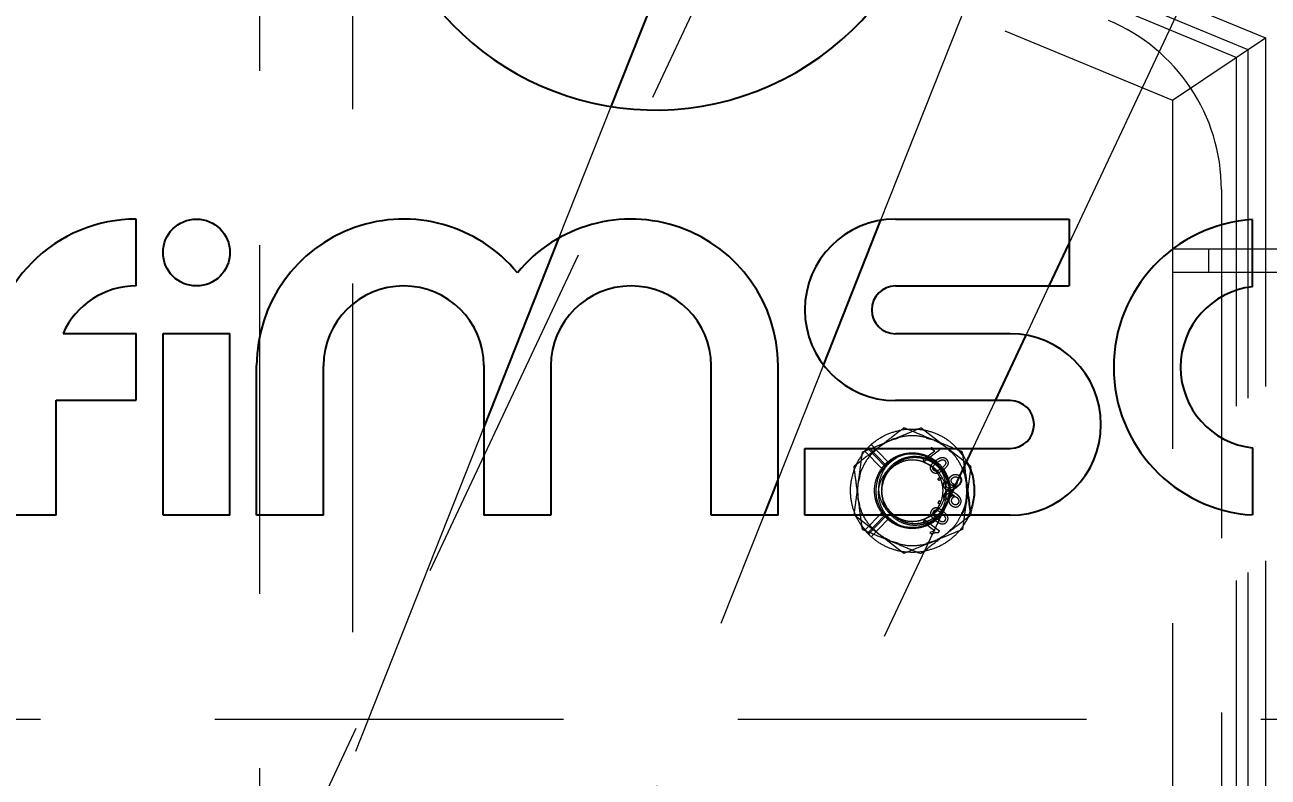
# Model space of a CAD drawing. Header units: millimetres. Extents: x 1293 to 41893, y 1011 to 26911.
# Drawn here: x 11775.5 to 12001.8, y 6754 to 6891 of the extents above; entities that cross this region are included whole.
import ezdxf

# ---------------------------------------------------------------- set-up
doc = ezdxf.new("R2010")
doc.units = ezdxf.units.MM
doc.header["$LTSCALE"] = 50
doc.linetypes.add('HIDDEN', pattern=[1.905, 1.27, -0.635])
doc.layers.add('CAPA_1', color=7, linetype='Continuous')
doc.layers.add('MAQUINAS', color=11, linetype='Continuous')
doc.styles.add('SLDTEXTSTYLE0', font='TXT', dxfattribs={"width": 0.75})
doc.dimstyles.new('SLDDIMSTYLE0', dxfattribs={"dimtxt": 100, "dimasz": 100, "dimexe": 0, "dimexo": 0.0625, "dimgap": 25, "dimtad": 2, "dimdec": 0, "dimlfac": 1.5, "dimrnd": 1e-09, "dimzin": 12, "dimdsep": 46, "dimtxsty": 'SLDTEXTSTYLE0', "dimsah": 1, "dimcen": 0.09, "dimadec": 0, "dimazin": 3, "dimtfac": 1, "dimtdec": 0, "dimtofl": 0, "dimtmove": 0, "dimatfit": 3, "dimfxl": 1, "dimfrac": 2, "dimtolj": 1, "dimtzin": 12, "dimarcsym": 0})

# ---------------------------------------------------------------- blocks, each defined once
blk = doc.blocks.new('_D_5')
at = {"layer": 'CAPA_1', "transparency": 16777216}
for p, q in [((11574.4, 7831.18), (17588.06, 7831.18)), ((17538.06, 7831.18), (17538.06, 4708.49)), ((16485.16, 4708.49), (17588.06, 4708.49))]:
    blk.add_line(p, q, dxfattribs=at)
for points in [[(17538.06, 7831.18), (17522.68, 7731.18), (17553.45, 7731.18)], [(17538.06, 4708.49), (17553.45, 4808.49), (17522.68, 4808.49)]]:
    blk.add_solid(points, dxfattribs=at)
at = {"layer": 'CAPA_1', "transparency": 16777216, "insert": (17409.15, 6122.06), "char_height": 100, "attachment_point": 1, "rotation": 90, "style": 'SLDTEXTSTYLE0'}
blk.add_mtext('4684', dxfattribs=at)
blk = doc.blocks.new('_D_15')
at = {"layer": 'CAPA_1', "transparency": 16777216}
for p, q in [((6530.12, 8742.38), (6530.12, 9415.65)), ((16745.16, 6492), (16745.16, 9415.65)), ((6530.12, 9365.65), (16745.16, 9365.65))]:
    blk.add_line(p, q, dxfattribs=at)
for points in [[(6530.12, 9365.65), (6630.12, 9350.26), (6630.12, 9381.03)], [(16745.16, 9365.65), (16645.16, 9381.03), (16645.16, 9350.26)]]:
    blk.add_solid(points, dxfattribs=at)
at = {"layer": 'CAPA_1', "transparency": 16777216, "insert": (11452.92, 9494.55), "char_height": 100, "attachment_point": 1, "style": 'SLDTEXTSTYLE0'}
blk.add_mtext('15323', dxfattribs=at)

msp = doc.modelspace()

# ---------------------------------------------------------------- linework, layer by layer
at = {"color": 1, "linetype": 'HIDDEN', "lineweight": 18}
for p, q in [((11781.2634527, 6979.7855382), (12001.3388204, 6888.6273361)), ((11780.6319059, 6976.6105382), (11998.1638204, 6886.5058689)), ((11996.0471537, 6885.0915575), (11780.2108747, 6974.4938715)), ((11777.8952033, 6962.8522048), (11984.4054871, 6877.3128445)), ((11818.2054871, 6946.1551386), (11818.2054871, 6733.5188715)), ((11835.1388204, 6939.1411223), (11835.1388204, 6733.5188715)), ((11984.4054871, 6877.3128445), (12001.3388204, 6888.6273361)), ((11998.1638204, 6886.5058689), (11998.1638204, 6481.4522048)), ((12001.3388204, 6888.6273361), (12001.3388204, 6481.4522048)), ((11996.0471537, 6885.0915575), (11996.0471537, 6481.4522048)), ((11984.4054871, 6877.3128445), (11984.4054871, 6481.4522048)), ((11993.3388204, 6861.0092857), (11993.3388204, 6522.7855382)), ((11984.4054871, 6850.2355382), (12028.0054871, 6850.2355382)), ((11991.0721537, 6846.0022048), (11991.0721537, 6850.2355382)), ((11984.4054871, 6846.0022048), (12028.0054871, 6846.0022048))]:
    msp.add_line(p, q, dxfattribs=at)
at = {"color": 7, "linetype": 'Continuous', "lineweight": 25}
for p, q in [((11795.7473997, 6843.4587129), (11795.7473997, 6855.6319725)), ((11934.0038581, 6855.6319725), (11965.6231033, 6855.6319725)), ((11965.6231033, 6855.6319725), (11965.6231033, 6843.4587129)), ((11998.9802403, 6843.320003), (11998.9802403, 6855.5398931)), ((11934.0038581, 6843.4587129), (11965.6231033, 6843.4587129)), ((11782.4128177, 6834.8156986), (11795.7473997, 6834.8156986)), ((11795.7473997, 6822.6424391), (11795.7473997, 6834.8156986)), ((11800.6167036, 6834.8156986), (11812.7899631, 6834.8156986)), ((11800.6167036, 6801.7044326), (11800.6167036, 6834.8156986)), ((11812.7899631, 6801.7044326), (11812.7899631, 6834.8156986)), ((11954.8809983, 6834.7548323), (11934.0038581, 6834.7548323)), ((11817.659267, 6801.7044326), (11817.659267, 6828.972534)), ((11829.8325265, 6801.7044326), (11829.8325265, 6828.9407067)), ((11859.0475656, 6828.972534), (11859.0475656, 6801.7044326)), ((11871.2210558, 6828.972534), (11871.2210558, 6801.7044326)), ((11900.4360948, 6801.7044326), (11900.4360948, 6828.9407067)), ((11912.6093544, 6801.7044326), (11912.6093544, 6828.972534)), ((11781.1394883, 6801.7044326), (11781.1394883, 6822.6424391)), ((11781.1394883, 6822.6424391), (11795.7473997, 6822.6424391)), ((11954.8809983, 6822.5815728), (11934.0038581, 6822.5815728)), ((11998.9802403, 6813.974636), (11998.9802403, 6801.754746)), ((11917.4786582, 6813.8776922), (11954.8809983, 6813.8776922)), ((11917.4786582, 6801.7044326), (11917.4786582, 6813.8776922)), ((11781.1394883, 6801.7044326), (11768.9665054, 6801.7044326)), ((11812.7899631, 6801.7044326), (11800.6167036, 6801.7044326)), ((11829.8325265, 6801.7044326), (11817.659267, 6801.7044326)), ((11871.2210558, 6801.7044326), (11859.0475656, 6801.7044326)), ((11912.6093544, 6801.7044326), (11900.4360948, 6801.7044326)), ((11954.8809983, 6801.7044326), (11917.4786582, 6801.7044326))]:
    msp.add_line(p, q, dxfattribs=at)
msp.add_circle((11806.7033334, 6849.5453427), 6.0866298, dxfattribs=at)
for centre, radius, start, end in [((11890.2228962, 6926.9585372), 51.453475, 204.049580805, 24.049580805), ((11795.7473997, 6828.8508014), 26.7811711, 90, 180.260436258), ((11844.4401614, 6828.8508014), 26.7811711, 39.401889806, 179.739563742), ((11885.82846, 6828.8508014), 26.7811711, 0.260436258, 140.598110194), ((11934.0038581, 6839.1067726), 16.5251999, 90, 270), ((12000.6602403, 6828.6473195), 26.9449979, 93.574666604, 266.425333396), ((11795.7473997, 6828.8508014), 14.6079115, 90, 155.899819674), ((11844.4401614, 6828.8508014), 14.6079115, 0.477470356, 179.647367386), ((11885.82846, 6828.8508014), 14.6079115, 0.352632614, 179.522529644), ((11934.0038581, 6839.1067726), 4.3519403, 90, 270), ((12000.6602403, 6828.6473195), 14.768549, 96.531835031, 263.468164969), ((11954.8809983, 6818.2296325), 16.5251999, 270, 90), ((11954.8809983, 6818.2296325), 4.3519403, 270, 90)]:
    msp.add_arc(centre, radius, start, end, dxfattribs=at)
at = {"color": 1, "linetype": 'HIDDEN', "lineweight": 18}
msp.add_arc((11960.0054871, 6861.0092857), 33.3333333, 0, 67.5, dxfattribs=at)
at = {"layer": 'MAQUINAS', "linetype": 'HIDDEN', "lineweight": 18}
for p, q in [((11997.7257192, 7107.6906939), (11815.0836979, 6718.9262403)), ((11965.6231033, 6851.2177032), (12070.1331548, 7073.6735911)), ((11931.2775433, 6855.3062857), (11951.3828714, 6906.089642)), ((11882.2062171, 6876.2448439), (11872.6447144, 6852.0937734)), ((11957.718003, 6834.3912248), (11961.9779201, 6843.4587129)), ((11912.6093544, 6808.1529498), (11920.9304293, 6829.1708666)), ((11948.0807199, 6813.8776922), (11952.1698138, 6822.5815728)), ((11859.0475656, 6817.7492032), (11809.8408183, 6693.4595736)), ((11927.9100767, 6813.2202773), (11938.5848626, 6817.6228082)), ((11935.2911743, 6817.2850493), (11934.5555258, 6817.0998635)), ((11935.0560018, 6817.2537224), (11936.0948628, 6817.3921073)), ((11936.6355943, 6817.3740415), (11935.5128245, 6817.314575)), ((11938.0254839, 6817.3921073), (11937.8070697, 6817.3869252)), ((11947.7349592, 6810.5794379), (11938.5848626, 6817.6228082)), ((11929.7076677, 6814.6204352), (11929.0576644, 6814.0934968)), ((11929.0576644, 6814.0934968), (11929.5464017, 6814.5587791)), ((11932.1110155, 6810.9656453), (11929.0576644, 6814.0934968)), ((11929.9402317, 6814.8483422), (11929.5464017, 6814.5587791)), ((11929.5464017, 6814.5587791), (11932.6035087, 6811.4270801)), ((11930.9737771, 6814.1088529), (11930.0495913, 6813.187489)), ((11933.2474697, 6815.4215427), (11934.4941222, 6815.7535401)), ((11939.6262244, 6815.7535401), (11940.8862419, 6815.4138537)), ((11940.2462526, 6813.7819405), (11940.5669691, 6814.028815)), ((11943.1599109, 6814.101123), (11944.0707553, 6813.187489)), ((11927.9100767, 6813.2202773), (11926.3853874, 6801.774376)), ((11928.8618327, 6813.8905154), (11928.413261, 6813.3840875)), ((11931.4924009, 6810.229818), (11928.413261, 6813.3840875)), ((11928.8618327, 6813.8905154), (11928.5461975, 6813.4822228)), ((11931.9189397, 6810.7588164), (11928.8618327, 6813.8905154)), ((11939.0138108, 6811.8359953), (11941.1283658, 6813.4636933)), ((11939.2816069, 6811.4880993), (11939.0138108, 6811.8359953)), ((11941.9951952, 6813.5769087), (11939.2816069, 6811.4880993)), ((11941.1283658, 6813.4636933), (11940.2462526, 6813.7819405)), ((11940.7479343, 6811.6960313), (11941.1266651, 6811.4597177)), ((11941.8228015, 6813.8008667), (11941.9951952, 6813.5769087)), ((11946.4075125, 6812.400596), (11945.4736515, 6813.6157442)), ((11945.6508911, 6813.4509781), (11946.2901665, 6812.6204906)), ((11946.5552355, 6810.6306074), (11946.2102699, 6813.2202773)), ((11946.2901665, 6812.6204906), (11946.9282989, 6811.424695)), ((11926.5351924, 6810.1491578), (11926.3567301, 6809.5061077)), ((11926.465284, 6809.9796512), (11926.8648696, 6810.9485237)), ((11927.1435781, 6811.3960519), (11926.6108627, 6810.3326349)), ((11932.1110155, 6810.9656453), (11932.6035087, 6811.4270801)), ((11932.5284391, 6809.4204142), (11932.6351841, 6809.5830827)), ((11932.6035087, 6811.4270801), (11932.7159914, 6811.5053336)), ((11934.9248239, 6811.3216555), (11935.0525528, 6811.3876672)), ((11941.2785553, 6811.3170203), (11941.1266651, 6811.4597177)), ((11947.7349592, 6810.5794379), (11946.2102699, 6799.1335366)), ((11927.4835401, 6808.7429581), (11927.147732, 6807.4973266)), ((11941.6917715, 6808.3570359), (11942.0396675, 6808.624832)), ((11941.9595676, 6808.00914), (11941.6917715, 6808.3570359)), ((11942.3074635, 6808.276936), (11941.9595676, 6808.00914)), ((11942.0396675, 6808.624832), (11942.3074635, 6808.276936)), ((11943.0490436, 6807.961319), (11943.3516293, 6807.6402027)), ((11943.4985957, 6804.5717367), (11943.6696536, 6805.3104701)), ((11944.6611216, 6807.0388996), (11944.726184, 6807.091579)), ((11944.6611216, 6805.3149143), (11944.726184, 6805.2622349)), ((11927.4835401, 6803.6108558), (11927.1477085, 6804.8719062)), ((11932.5406989, 6802.961592), (11932.8579937, 6802.5190957)), ((11941.9595676, 6804.3446739), (11941.6917715, 6803.996778)), ((11941.6917715, 6803.996778), (11942.0396675, 6803.7289819)), ((11942.3074635, 6804.0768778), (11941.9595676, 6804.3446739)), ((11943.0490436, 6804.3924949), (11943.3516293, 6804.7136112)), ((11946.9726146, 6804.8564872), (11946.6368065, 6803.6108558)), ((11947.4239436, 6801.8137698), (11947.7752481, 6802.8984468)), ((11867.2018011, 6693.4595736), (11910.0563614, 6801.7044326)), ((11891.5081388, 6693.4595736), (11942.3617075, 6801.7044326)), ((11935.535484, 6794.7310057), (11926.3853874, 6801.774376)), ((11931.4924009, 6802.1239959), (11928.413261, 6798.9697264)), ((11931.9189397, 6801.5949975), (11928.8618327, 6798.4632985)), ((11932.1110155, 6801.3881686), (11929.0576644, 6798.260317)), ((11929.5464017, 6797.7950348), (11932.6035087, 6800.9267338)), ((11932.2139807, 6801.3004024), (11931.4693372, 6802.1630695)), ((11931.4924009, 6802.1239959), (11931.9189397, 6801.5949975)), ((11932.1110155, 6801.3881686), (11932.6035087, 6800.9267338)), ((11939.2816069, 6800.8657145), (11939.0138108, 6800.5178186)), ((11939.0138108, 6800.5178186), (11941.1283658, 6798.8901206)), ((11941.9951952, 6798.7769052), (11939.2816069, 6800.8657145)), ((11940.902269, 6800.7680204), (11941.3275007, 6801.0717542)), ((11942.0791538, 6801.7889371), (11941.1266651, 6800.8940962)), ((11946.9827488, 6800.9673646), (11947.340751, 6801.6120533)), ((11947.6550627, 6802.3741627), (11947.255477, 6801.4052902)), ((11927.8098475, 6799.7714247), (11929.1175385, 6798.2117789)), ((11928.413261, 6798.9697264), (11927.8301801, 6799.7333233)), ((11928.8618327, 6798.4632985), (11928.413261, 6798.9697264)), ((11929.0576644, 6798.260317), (11929.5464017, 6797.7950348)), ((11930.9604357, 6798.2526908), (11930.0495913, 6799.1663249)), ((11946.2102699, 6799.1335366), (11935.535484, 6794.7310057)), ((11941.1283658, 6798.8901206), (11940.2462526, 6798.5718734)), ((11940.2462526, 6798.5718734), (11940.5669691, 6798.3249989)), ((11941.8228015, 6798.5529472), (11941.9951952, 6798.7769052)), ((11934.4941222, 6796.6002738), (11933.2341047, 6796.9399602)), ((11940.8728769, 6796.9322711), (11939.6262244, 6796.6002738)), ((11937.5861555, 6794.9721302), (11939.1281974, 6795.1197214)), ((11939.0643448, 6795.1000915), (11938.0254839, 6794.9617065)), ((12064.0291497, 6764.5102403), (11705.2958163, 6764.5102403))]:
    msp.add_line(p, q, dxfattribs=at)
at = {"layer": 'MAQUINAS', "linetype": 'Continuous', "lineweight": 25}
for p, q in [((11889.5956993, 6894.9096826), (11882.2062171, 6876.2448439)), ((11920.9304293, 6829.1708666), (11931.2775433, 6855.3062857)), ((11872.6447144, 6852.0937734), (11859.0475656, 6817.7492032)), ((11961.9779201, 6843.4587129), (11965.6231033, 6851.2177032)), ((11952.1698138, 6822.5815728), (11957.718003, 6834.3912248)), ((11942.3617075, 6801.7044326), (11948.0807199, 6813.8776922)), ((11910.0563614, 6801.7044326), (11912.6093544, 6808.1529498)), ((11945.2529202, 6807.497039), (11945.0201263, 6807.3630357)), ((11945.1119385, 6806.8344826), (11944.6147089, 6806.5000805))]:
    msp.add_line(p, q, dxfattribs=at)
at = {"layer": 'MAQUINAS', "linetype": 'HIDDEN', "lineweight": 18}
msp.add_arc((11937.0601733, 6806.1769069), 6.6666667, 37.587605897, 307.587605897, dxfattribs=at)
for points in [[(11926.8648696, 6810.9485237), (11927.3001956, 6811.7334687), (11928.1708476, 6813.3033588), (11930.1367911, 6815.171126), (11932.4453998, 6816.5937343), (11934.1858011, 6817.0337264), (11935.0560018, 6817.2537224)], [(11936.0948628, 6817.3921073), (11936.9923081, 6817.4075765), (11938.7871988, 6817.4385147), (11941.3877044, 6816.6698413), (11943.7740237, 6815.3818317), (11945.0252686, 6814.094596), (11945.6508911, 6813.4509781)], [(11930.9604357, 6814.101123), (11930.3087189, 6813.5161808), (11929.0052853, 6812.3462963), (11927.7224699, 6810.0279938), (11926.9980603, 6807.4793918), (11927.0978415, 6805.7307888), (11927.147732, 6804.8564872)], [(11940.8728769, 6815.4215427), (11940.0404437, 6815.6934749), (11938.3755772, 6816.2373392), (11935.7264607, 6816.1891388), (11933.1571018, 6815.5421948), (11931.6926577, 6814.5814803), (11930.9604357, 6814.101123)], [(11932.6351841, 6802.7707312), (11932.2558878, 6803.4010804), (11931.4972951, 6804.6617789), (11931.3868116, 6806.9224387), (11932.0916792, 6809.0323672), (11933.5659148, 6810.7175537), (11935.5686469, 6811.7087948), (11937.7993812, 6811.8585726), (11939.9173272, 6811.1431755), (11941.6003691, 6809.671764), (11942.5921714, 6807.6682648), (11942.7418489, 6805.4377749), (11942.0262921, 6803.3196182), (11940.5556195, 6801.6371744), (11938.5493243, 6800.6431906), (11936.3292793, 6800.5016409), (11934.1721393, 6801.1868682), (11933.1475025, 6802.2427768), (11932.6351841, 6802.7707312)], [(11927.8301801, 6799.7333233), (11927.3680608, 6800.5027992), (11926.4438221, 6802.041751), (11925.80926, 6804.6781916), (11925.7315494, 6807.3888095), (11926.2207058, 6809.1160373), (11926.465284, 6809.9796512)], [(11942.342984, 6810.2433987), (11942.5902884, 6809.8815399), (11943.0848972, 6809.1578222), (11943.5349298, 6807.915659), (11943.7677133, 6806.6151551), (11943.7021972, 6805.7410197), (11943.6694391, 6805.303952)], [(11932.6351841, 6802.7707312), (11932.428037, 6803.0738314), (11932.0137427, 6803.680032), (11931.6367862, 6804.720493), (11931.4418021, 6805.8098214), (11931.4966797, 6806.5420149), (11931.5241185, 6806.9081117)], [(11933.2474697, 6796.9322711), (11932.4653571, 6797.3262154), (11930.9011318, 6798.1141039), (11929.0561825, 6800.015762), (11927.6898814, 6802.285864), (11927.3284485, 6803.9996128), (11927.147732, 6804.8564872)], [(11947.255477, 6801.4052902), (11946.820151, 6800.6203452), (11945.949499, 6799.0504551), (11943.9835555, 6797.1826879), (11941.6749468, 6795.7600796), (11939.9345455, 6795.3200875), (11939.0643448, 6795.1000915)], [(11938.0254839, 6794.9617065), (11937.2013097, 6794.9428551), (11935.5529613, 6794.9051521), (11933.1470117, 6795.5383283), (11930.9042234, 6796.6150857), (11929.673184, 6797.7119066), (11929.0576644, 6798.260317)], [(11933.2474697, 6796.9322711), (11934.0799029, 6796.660339), (11935.7447694, 6796.1164747), (11938.3938859, 6796.1646751), (11940.9632448, 6796.811619), (11942.4276889, 6797.7723336), (11943.1599109, 6798.2526908)]]:
    msp.add_open_spline(points, degree=3, dxfattribs=at)
for points, knots in [([(11935.535484, 6817.6228082), (11934.7358223, 6817.0072613), (11933.2348739, 6815.8518926), (11931.684715, 6814.6586437), (11930.9604357, 6814.101123)], [0, 0, 0, 0, 0.5327709195, 1, 1, 1, 1]), ([(11940.8728769, 6815.4215427), (11940.0279103, 6815.7700267), (11938.2194469, 6816.5158792), (11936.468394, 6817.2380543), (11935.535484, 6817.6228082)], [0, 0, 0, 0, 0.4672290805, 1, 1, 1, 1]), ([(11930.9604357, 6814.101123), (11930.2361564, 6813.5436024), (11928.6859974, 6812.3503535), (11927.185049, 6811.1949847), (11926.3853874, 6810.5794379)], [0, 0, 0, 0, 0.4672290805, 1, 1, 1, 1]), ([(11940.5669691, 6814.028815), (11940.7678488, 6813.9422677), (11941.1689137, 6813.7694725), (11941.6050906, 6813.790414), (11941.8228015, 6813.8008667)], [0, 0, 0, 0, 0.5008657323, 1, 1, 1, 1]), ([(11946.2102699, 6813.2202773), (11945.2773599, 6813.6050311), (11943.526307, 6814.3272062), (11941.7178436, 6815.0730587), (11940.8728769, 6815.4215427)], [0, 0, 0, 0, 0.5327709195, 1, 1, 1, 1]), ([(11946.2788928, 6810.0423953), (11945.8855758, 6810.81167), (11945.0946232, 6812.3586661), (11943.209888, 6814.236262), (11941.6518806, 6815.0264491), (11940.8728769, 6815.4215427)], [0, 0, 0, 0, 0.3309110369, 0.6654555184, 1, 1, 1, 1]), ([(11931.4924009, 6802.1239959), (11931.2528461, 6802.4947189), (11930.7737364, 6803.2361651), (11930.3408839, 6804.4962947), (11930.1402411, 6805.8074858), (11930.197805, 6807.1351161), (11930.5064699, 6808.4267696), (11931.0562313, 6809.6359583), (11931.82653, 6810.7179901), (11932.7891577, 6811.6331758), (11933.9087172, 6812.3478687), (11935.1440775, 6812.8358124), (11936.4498436, 6813.0790764), (11937.7780369, 6813.0687221), (11939.0798497, 6812.8051307), (11940.3074603, 6812.297985), (11941.4157125, 6811.5659301), (11942.3640629, 6810.6358274), (11943.1169964, 6809.5419939), (11943.6493405, 6808.3240974), (11943.9322277, 6807.0288478), (11943.986276, 6805.7823296), (11943.8269012, 6805.0012289), (11943.7557347, 6804.6524398)], [0, 0, 0, 0, 0.0480612097, 0.0961224194, 0.144183629, 0.1922448387, 0.2403060484, 0.2883672581, 0.3364284677, 0.3844896774, 0.4325508871, 0.4806120968, 0.5286733064, 0.5767345161, 0.6247957258, 0.6728569355, 0.7209181452, 0.7689793548, 0.8170405645, 0.8651017742, 0.9131629839, 0.9612241935, 1, 1, 1, 1]), ([(11934.3392991, 6812.2630624), (11933.7009361, 6811.8368139), (11932.6355646, 6811.1254428), (11931.5041177, 6809.4869607), (11930.8706192, 6807.657642), (11930.8770819, 6805.5031537), (11931.6525293, 6803.5095284), (11932.764612, 6802.0696985), (11933.7139281, 6801.6391546), (11934.0111472, 6801.5043567)], [0, 0, 0, 0, 0.1724792618, 0.2878526948, 0.4452590102, 0.6056727237, 0.7650028944, 0.926425327, 1, 1, 1, 1]), ([(11931.5241185, 6806.9081117), (11931.5671735, 6807.2997984), (11931.6522264, 6808.0735573), (11932.1639799, 6809.3899002), (11933.1073147, 6810.7060144), (11934.567951, 6811.790807), (11936.2351913, 6812.389157), (11938.0012571, 6812.5068803), (11939.7294784, 6812.1199957), (11941.2314017, 6811.3485733), (11941.9967898, 6810.5875973), (11942.342984, 6810.2433987)], [0, 0, 0, 0, 0.0816770766, 0.1613492895, 0.2910353615, 0.4131480043, 0.5342211749, 0.6547649167, 0.7763458984, 0.8988385446, 1, 1, 1, 1]), ([(11932.6351841, 6802.7707312), (11932.7993177, 6802.5744896), (11933.2093859, 6802.0842035), (11933.8068166, 6801.6168407), (11934.3536048, 6801.2873911), (11934.7381946, 6801.0908905), (11935.2269786, 6800.8917501), (11935.5960242, 6800.7841379), (11935.7984563, 6800.7371796), (11935.7987812, 6800.7371043), (11935.7992641, 6800.7369923), (11935.8001389, 6800.7367896), (11935.8017407, 6800.7364188), (11935.8047273, 6800.7357285), (11935.8104639, 6800.7344067), (11935.8219942, 6800.7317664), (11935.846692, 6800.7261816), (11935.9039281, 6800.7135942), (11936.0803729, 6800.6773593), (11936.6818807, 6800.5812466), (11937.3641687, 6800.5783788), (11938.0264077, 6800.6735506), (11938.4065524, 6800.7517938), (11938.8324006, 6800.8742415), (11939.2086744, 6801.0183284), (11939.437074, 6801.1231005), (11939.6658282, 6801.2351829), (11939.9565498, 6801.394618), (11940.3559131, 6801.6605646), (11940.7310254, 6801.9597847), (11941.0607095, 6802.2726233), (11941.3818023, 6802.6295656), (11941.7102913, 6803.0647019), (11941.9630043, 6803.4897426), (11942.102919, 6803.7766368), (11942.2086531, 6804.008212), (11942.3323605, 6804.315891), (11942.472551, 6804.7749503), (11942.5728591, 6805.2443793), (11942.6359688, 6805.7480841), (11942.6517312, 6806.2510541), (11942.6234621, 6806.7159758), (11942.5692828, 6807.1137986), (11942.5110179, 6807.3990453), (11942.4685323, 6807.5677745), (11942.4123428, 6807.7787833), (11942.3141494, 6808.0886379), (11942.1407679, 6808.507395), (11941.9587964, 6808.8664312), (11941.7789349, 6809.1687961), (11941.4899725, 6809.595728), (11941.0306938, 6810.1387948), (11940.3645176, 6810.7059414), (11939.7045114, 6811.1116841), (11939.0893068, 6811.3915471), (11938.5035216, 6811.5833331), (11937.9127591, 6811.7059428), (11937.3118106, 6811.7660718), (11936.274716, 6811.7587078), (11934.7953405, 6811.4040818), (11933.1776499, 6810.3348485), (11931.9659922, 6808.7855162), (11931.67141, 6807.533914), (11931.5241185, 6806.9081117)], [0, 0, 0, 0, 0.0250183697, 0.062505402, 0.0734573548, 0.0875361962, 0.1047408931, 0.1250701816, 0.1250803608, 0.1250883984, 0.1251028381, 0.1251289003, 0.125176323, 0.1252638225, 0.1254290515, 0.1257527377, 0.1264220581, 0.127908435, 0.1314910907, 0.1440580021, 0.1875385461, 0.1974735689, 0.2095663855, 0.2255093149, 0.2408045689, 0.2489692515, 0.2501056218, 0.265748455, 0.2813911903, 0.2970338278, 0.3126763678, 0.3258384025, 0.3440073869, 0.3659743505, 0.3741241432, 0.3752533995, 0.3909020105, 0.4065504227, 0.422198637, 0.4378466546, 0.4561989822, 0.4713844975, 0.4834020547, 0.4954853705, 0.4998684533, 0.5004379052, 0.5168673925, 0.5316457017, 0.5447725303, 0.5562476097, 0.5660707054, 0.5952358286, 0.6255591058, 0.6513477859, 0.6708426473, 0.6916215, 0.711564954, 0.7298045647, 0.7506541573, 0.8129902501, 0.8753265879, 0.937663171, 1, 1, 1, 1]), ([(11943.6694391, 6807.0498619), (11943.5926133, 6807.3612003), (11943.4389499, 6807.9839248), (11943.0748928, 6808.779903), (11942.6523605, 6809.4803773), (11942.1608503, 6810.1154786), (11941.3753054, 6810.8876145), (11940.5572842, 6811.421178), (11939.8329202, 6811.7447017), (11939.4297521, 6811.8949524), (11938.9879685, 6812.025086), (11938.1316713, 6812.2033754), (11936.8381969, 6812.2405964), (11935.2032132, 6811.8083327), (11933.883254, 6811.0768469), (11933.3125589, 6810.3693668), (11933.1007641, 6810.1068086)], [0, 0, 0, 0, 0.0699532522, 0.1399172061, 0.190192677, 0.2485512469, 0.3148798435, 0.4302467607, 0.4592136401, 0.4882059038, 0.52420611, 0.5597319931, 0.6792737501, 0.8024253106, 0.9266766083, 1, 1, 1, 1]), ([(11943.1640125, 6806.2660609), (11943.1697137, 6806.6863022), (11943.1855113, 6807.8507629), (11942.580443, 6809.5254745), (11941.3368074, 6811.2710169), (11940.1480945, 6811.9835545), (11939.4569881, 6812.3978171)], [0, 0, 0, 0, 0.16554700557, 0.45871973647, 0.68530477239, 1, 1, 1, 1]), ([(11941.2894093, 6811.6485375), (11941.4460742, 6811.7625139), (11941.7590176, 6811.9901856), (11942.2103752, 6812.1966551), (11942.5978945, 6812.2485662), (11942.8880681, 6812.1992668), (11943.1431289, 6812.0574458), (11943.2704512, 6811.9108164), (11943.3341756, 6811.837429)], [0, 0, 0, 0, 0.2504817087, 0.5003455958, 0.6317049057, 0.7502211388, 0.8749866995, 1, 1, 1, 1]), ([(11941.5582925, 6811.3014784), (11941.7110317, 6811.4126885), (11941.9401272, 6811.5794939), (11942.2758082, 6811.7603706), (11942.4616142, 6811.7988445), (11942.5543949, 6811.8180562)], [0, 0, 0, 0, 0.5003723119, 0.7505151407, 1, 1, 1, 1]), ([(11942.5543949, 6811.8180562), (11942.5988917, 6811.8164463), (11942.6878566, 6811.8132276), (11942.815871, 6811.7718283), (11942.9309156, 6811.701425), (11942.9890618, 6811.6339575), (11943.0181402, 6811.6002177)], [0, 0, 0, 0, 0.2501584562, 0.5001555724, 0.7500324303, 1, 1, 1, 1]), ([(11943.3341756, 6811.837429), (11943.3883833, 6811.7567672), (11943.4967544, 6811.5955097), (11943.5705642, 6811.3088636), (11943.5468508, 6811.0141647), (11943.2993204, 6810.4824365), (11942.9263968, 6810.1637353), (11942.6283896, 6809.9090578)], [0, 0, 0, 0, 0.125373348, 0.2506437386, 0.375697515, 0.5011131747, 1, 1, 1, 1]), ([(11926.3853874, 6810.5794379), (11926.5186358, 6809.5791371), (11926.7687402, 6807.7015933), (11927.0270447, 6805.7624918), (11927.147732, 6804.8564872)], [0, 0, 0, 0, 0.5327709195, 1, 1, 1, 1]), ([(11934.3392991, 6800.0907515), (11933.7009232, 6800.5170192), (11932.6355303, 6801.2284223), (11931.5042164, 6802.8667059), (11930.8700824, 6804.6969728), (11930.8791038, 6806.847644), (11931.6450083, 6808.8555054), (11932.9512672, 6810.4528499), (11934.1453153, 6810.9654892), (11934.6790516, 6811.1946376)], [0, 0, 0, 0, 0.163192842, 0.2723544782, 0.4212859131, 0.5730628255, 0.7238145337, 0.8765458549, 1, 1, 1, 1]), ([(11939.3392326, 6811.2747939), (11939.6922524, 6811.1266696), (11940.398274, 6810.8304285), (11941.6106427, 6809.9038542), (11942.7247656, 6808.3882355), (11943.2317497, 6806.4860901), (11943.1723956, 6804.5538148), (11942.5878884, 6802.8285606), (11941.3343706, 6801.0827246), (11940.1471986, 6800.3702328), (11939.4569881, 6799.9559968)], [0, 0, 0, 0, 0.079497361, 0.158990701, 0.3151348709, 0.4619446365, 0.5603215006, 0.7147960453, 0.8341851173, 1, 1, 1, 1]), ([(11940.5857977, 6809.7218401), (11940.5068158, 6809.8438028), (11940.3881917, 6810.0269805), (11940.3567757, 6810.2795923), (11940.3606237, 6810.4232119), (11940.3740161, 6810.4938747), (11940.3807122, 6810.5292055)], [0, 0, 0, 0, 0.4987953461, 0.7491482596, 0.8745764119, 1, 1, 1, 1]), ([(11940.5857977, 6809.7218401), (11940.5074947, 6809.8437378), (11940.3898902, 6810.0268179), (11940.349217, 6810.315974), (11940.3702136, 6810.4581268), (11940.3807122, 6810.5292055)], [0, 0, 0, 0, 0.4990363131, 0.7495101716, 1, 1, 1, 1]), ([(11940.3807122, 6810.5292055), (11940.4253178, 6810.6431323), (11940.5145939, 6810.8711521), (11940.8198946, 6811.2583351), (11941.1016114, 6811.4924632), (11941.2894093, 6811.6485375)], [0, 0, 0, 0, 0.249753552, 0.499871473, 1, 1, 1, 1]), ([(11942.6283896, 6809.9090578), (11942.471922, 6809.7950803), (11942.1593642, 6809.5674001), (11941.7119864, 6809.3640692), (11941.3257904, 6809.3102948), (11941.0347883, 6809.3567122), (11940.7763621, 6809.5017297), (11940.6493593, 6809.6484236), (11940.5857977, 6809.7218401)], [0, 0, 0, 0, 0.2504758129, 0.5003473544, 0.6257683408, 0.7501761831, 0.8749696966, 1, 1, 1, 1]), ([(11940.898904, 6809.9628565), (11940.8619333, 6810.0226013), (11940.7879715, 6810.1421239), (11940.7807377, 6810.3565989), (11940.8285737, 6810.5617749), (11941.0647182, 6810.9114773), (11941.3389484, 6811.1281622), (11941.5582925, 6811.3014784)], [0, 0, 0, 0, 0.1246963828, 0.2494616582, 0.3744323466, 0.4996371137, 1, 1, 1, 1]), ([(11942.3616807, 6810.2577906), (11942.1380365, 6810.0898913), (11941.8584362, 6809.8799833), (11941.4598956, 6809.7426537), (11941.2492621, 6809.7473587), (11941.0443838, 6809.810751), (11940.9473833, 6809.9121693), (11940.898904, 6809.9628565)], [0, 0, 0, 0, 0.5004095025, 0.6256126137, 0.7505796735, 0.875343692, 1, 1, 1, 1]), ([(11943.0181402, 6811.6002177), (11943.0556497, 6811.5406584), (11943.1306669, 6811.4215426), (11943.141939, 6811.2062647), (11943.0903527, 6811.0013955), (11942.8580511, 6810.648679), (11942.5822723, 6810.431505), (11942.3616807, 6810.2577906)], [0, 0, 0, 0, 0.1247447425, 0.2494837578, 0.3744708184, 0.4996480989, 1, 1, 1, 1]), ([(11942.9302686, 6806.6761198), (11942.8642858, 6806.7764766), (11942.7650663, 6806.9273849), (11942.7143825, 6807.1628949), (11942.7140372, 6807.4014878), (11942.809342, 6807.6943131), (11942.969059, 6807.8722234), (11943.0490436, 6807.961319)], [0, 0, 0, 0, 0.2498594906, 0.3757183909, 0.500481002, 0.7498462328, 1, 1, 1, 1]), ([(11943.3516293, 6807.6402027), (11943.3025256, 6807.5818399), (11943.2138442, 6807.4764364), (11943.1476316, 6807.3138052), (11943.1393462, 6807.1827233), (11943.1584729, 6807.0805284), (11943.1970028, 6806.9835163), (11943.2371239, 6806.9273028), (11943.2571831, 6806.8991979)], [0, 0, 0, 0, 0.2764767993, 0.4993179598, 0.6237184282, 0.7494961879, 0.8747561628, 1, 1, 1, 1]), ([(11943.893498, 6807.4400821), (11943.85464, 6807.496743), (11943.7769502, 6807.6100264), (11943.7118628, 6807.8064107), (11943.6906009, 6808.0118933), (11943.7145578, 6808.216928), (11943.7788077, 6808.4141052), (11943.91466, 6808.6547869), (11944.070548, 6808.7917568), (11944.1741257, 6808.8827647)], [0, 0, 0, 0, 0.1250740585, 0.2500636243, 0.3732612247, 0.5001992382, 0.6242961009, 0.7503685137, 1, 1, 1, 1]), ([(11944.726184, 6807.091579), (11944.6476847, 6807.0885179), (11944.4901928, 6807.0823766), (11944.261902, 6807.1505329), (11944.0508746, 6807.2628683), (11943.9458786, 6807.381099), (11943.893498, 6807.4400821)], [0, 0, 0, 0, 0.2489431768, 0.4994502947, 0.7502849385, 1, 1, 1, 1]), ([(11944.2881984, 6807.575099), (11944.2386544, 6807.6507777), (11944.1644236, 6807.7641652), (11944.1317027, 6807.9424987), (11944.1377952, 6808.0772984), (11944.1729675, 6808.208127), (11944.2547732, 6808.3696515), (11944.3561217, 6808.4603788), (11944.4234398, 6808.5206421)], [0, 0, 0, 0, 0.2495205461, 0.3738507837, 0.4998887841, 0.6240955932, 0.7503154422, 1, 1, 1, 1]), ([(11944.1741257, 6808.8827647), (11944.2953233, 6808.9635006), (11944.4779202, 6809.0851377), (11944.7618817, 6809.1524718), (11944.9807969, 6809.1586482), (11945.1942561, 6809.1195424), (11945.4656548, 6809.0105365), (11945.6151311, 6808.8510362), (11945.71505, 6808.7444167)], [0, 0, 0, 0, 0.2498688585, 0.3764535287, 0.5003476657, 0.6272386366, 0.7508240847, 1, 1, 1, 1]), ([(11945.0201263, 6807.3630357), (11945.0191987, 6807.3624984), (11944.9780379, 6807.3386566), (11944.8845087, 6807.3226968), (11944.7483291, 6807.312836), (11944.6140819, 6807.3374832), (11944.4441299, 6807.407108), (11944.350695, 6807.5077691), (11944.2881984, 6807.575099)], [0, 0, 0, 0, 0.00392664, 0.1742441038, 0.3364265442, 0.5052358966, 0.6690631306, 1, 1, 1, 1]), ([(11944.4234398, 6808.5206421), (11944.5031897, 6808.5739978), (11944.6624796, 6808.6805687), (11944.9077908, 6808.7180132), (11945.0967012, 6808.6918906), (11945.2776533, 6808.6238009), (11945.3764495, 6808.5199987), (11945.4429499, 6808.4501287)], [0, 0, 0, 0, 0.2502503989, 0.4998417518, 0.6295762977, 0.7506653539, 1, 1, 1, 1]), ([(11946.6368065, 6808.7429581), (11946.8029808, 6808.3245245), (11946.9819131, 6807.8739659), (11946.9768146, 6807.3994653), (11946.9764511, 6807.3656331)], [0, 0, 0, 0, 0.9286993413, 1, 1, 1, 1]), ([(11931.5241185, 6805.4457022), (11931.5671735, 6805.0540155), (11931.6522264, 6804.2802566), (11932.1639799, 6802.9639137), (11933.1073147, 6801.6477995), (11934.567951, 6800.5630069), (11936.2351913, 6799.9646569), (11938.0012571, 6799.8469336), (11939.7294784, 6800.2338182), (11941.2314017, 6801.0052406), (11941.9967898, 6801.7662165), (11942.342984, 6802.1104152)], [0, 0, 0, 0, 0.0816770766, 0.1613492895, 0.2910353615, 0.4131480043, 0.5342211749, 0.6547649167, 0.7763458983, 0.8988385446, 1, 1, 1, 1]), ([(11943.6694391, 6805.303952), (11943.5926133, 6804.9926136), (11943.4389499, 6804.3698891), (11943.0748928, 6803.5739108), (11942.6523605, 6802.8734366), (11942.1608503, 6802.2383352), (11941.3753056, 6801.4661996), (11940.5572834, 6800.932635), (11939.8329209, 6800.609113), (11939.4297491, 6800.4588583), (11938.9879828, 6800.328743), (11938.1315671, 6800.150328), (11936.8397018, 6800.114812), (11935.1975924, 6800.5395256), (11933.6942928, 6801.4157633), (11932.9883317, 6802.3189328), (11932.6351841, 6802.7707312)], [0, 0, 0, 0, 0.06655587362, 0.13312192918, 0.18095570074, 0.23648000422, 0.29958725871, 0.40935121849, 0.43691128047, 0.4644954939, 0.49874729924, 0.53254781754, 0.64628386012, 0.76345439103, 0.88167124878, 1, 1, 1, 1]), ([(11939.3392326, 6801.07902), (11939.6925374, 6801.2271232), (11940.399129, 6801.5233221), (11941.6058493, 6802.4503145), (11942.7579928, 6803.957741), (11943.0318872, 6805.3946128), (11943.1640125, 6806.087753)], [0, 0, 0, 0, 0.1725736883, 0.3451386477, 0.6840980164, 1, 1, 1, 1]), ([(11941.1266651, 6800.8940962), (11941.3602265, 6801.0878094), (11941.661061, 6801.3373182), (11941.9591306, 6801.6539641), (11942.1435731, 6801.8602221), (11942.3556935, 6802.1192681), (11942.6093713, 6802.473438), (11942.9910288, 6803.0896149), (11943.4253843, 6804.0187041), (11943.5880876, 6804.8755368), (11943.6694391, 6805.303952)], [0, 0, 0, 0, 0.1741680576, 0.2243339503, 0.2498477307, 0.3332575432, 0.4166697768, 0.5000844782, 0.7500429764, 1, 1, 1, 1]), ([(11942.9302686, 6805.677694), (11942.8642891, 6805.5773368), (11942.7650115, 6805.426332), (11942.7143564, 6805.1908033), (11942.7140813, 6804.9522163), (11942.8093395, 6804.6595004), (11942.9690582, 6804.4815903), (11943.0490436, 6804.3924949)], [0, 0, 0, 0, 0.2498591948, 0.3759561592, 0.5004815934, 0.749846529, 1, 1, 1, 1]), ([(11944.6147089, 6806.5000805), (11944.609632, 6806.4966483), (11944.4345905, 6806.3783102), (11944.12737, 6806.2663662), (11943.7153955, 6806.2297908), (11943.4098619, 6806.2950698), (11943.1351554, 6806.4433239), (11942.9985833, 6806.5984995), (11942.9302686, 6806.6761198)], [0, 0, 0, 0, 0.0098505329, 0.3396298283, 0.5084349273, 0.6698586577, 0.8348599609, 1, 1, 1, 1]), ([(11945.1119385, 6805.5193312), (11944.945579, 6805.6406695), (11944.6134254, 6805.8829335), (11944.1291961, 6806.0902847), (11943.714921, 6806.1235113), (11943.4098531, 6806.0588231), (11943.1351314, 6805.9104558), (11942.9985753, 6805.755303), (11942.9302686, 6805.677694)], [0, 0, 0, 0, 0.2504849259, 0.5001184801, 0.6280398822, 0.7500923866, 0.8749936837, 1, 1, 1, 1]), ([(11943.3516293, 6804.7136112), (11943.3024725, 6804.7720049), (11943.2137808, 6804.8773624), (11943.1474482, 6805.0402857), (11943.1396451, 6805.1709913), (11943.1632745, 6805.3082721), (11943.219664, 6805.3961475), (11943.2571831, 6805.454616)], [0, 0, 0, 0, 0.2770742738, 0.4999140274, 0.6248342849, 0.7503808481, 1, 1, 1, 1]), ([(11943.2571831, 6806.8991979), (11943.3013933, 6806.8499506), (11943.3897765, 6806.751497), (11943.5705865, 6806.6629115), (11943.7689822, 6806.6322192), (11944.1581536, 6806.719301), (11944.4376671, 6806.8969109), (11944.6611216, 6807.0388996)], [0, 0, 0, 0, 0.1252073258, 0.2503100191, 0.3753386279, 0.50062014744, 1, 1, 1, 1]), ([(11943.2571831, 6805.454616), (11943.3013933, 6805.5038633), (11943.3897765, 6805.6023169), (11943.5705865, 6805.6909024), (11943.7689822, 6805.7215946), (11944.1581536, 6805.6345129), (11944.4376671, 6805.456903), (11944.6611216, 6805.3149143)], [0, 0, 0, 0, 0.1252073258, 0.2503100191, 0.3753386279, 0.5006201474, 1, 1, 1, 1]), ([(11943.893498, 6804.9137318), (11943.8733305, 6804.8859958), (11943.8329938, 6804.8305217), (11943.7673821, 6804.7099762), (11943.7113834, 6804.54761), (11943.6907218, 6804.341709), (11943.7145769, 6804.1366779), (11943.7788661, 6803.939589), (11943.9147454, 6803.6989508), (11944.0705459, 6803.5620584), (11944.1741257, 6803.4710492)], [0, 0, 0, 0, 0.0626107389, 0.1252263593, 0.2501941382, 0.3735862588, 0.5002863049, 0.6245798583, 0.750412027, 1, 1, 1, 1]), ([(11944.726184, 6805.2622349), (11944.6474935, 6805.2652925), (11944.4891984, 6805.2714432), (11944.2606655, 6805.2027067), (11944.0500321, 6805.0901566), (11943.9456226, 6804.9724799), (11943.893498, 6804.9137318)], [0, 0, 0, 0, 0.2495404591, 0.5019797072, 0.7513717736, 1, 1, 1, 1]), ([(11945.2529202, 6804.8567749), (11945.1771694, 6804.9079175), (11945.0626492, 6804.9852349), (11944.8858299, 6805.0336755), (11944.7482334, 6805.0402847), (11944.6142926, 6805.0165491), (11944.4441709, 6804.9466963), (11944.3506767, 6804.8460036), (11944.2881984, 6804.7787148)], [0, 0, 0, 0, 0.2499766017, 0.3779151287, 0.5003420213, 0.627106401, 0.7508109821, 1, 1, 1, 1]), ([(11945.71505, 6803.6093972), (11945.7674678, 6803.6883325), (11945.8722877, 6803.8461795), (11945.941743, 6804.125062), (11945.9429947, 6804.4101429), (11945.8393185, 6804.7765962), (11945.5520796, 6805.1649222), (11945.258904, 6805.4009922), (11945.1119385, 6805.5193312)], [0, 0, 0, 0, 0.1250635897, 0.25008955759, 0.37511000523, 0.50016939956, 0.74944095238, 1, 1, 1, 1]), ([(11927.147732, 6804.8564872), (11927.2684194, 6803.9504826), (11927.5267239, 6802.0113812), (11927.7768283, 6800.1338374), (11927.9100767, 6799.1335366)], [0, 0, 0, 0, 0.4672290805, 1, 1, 1, 1]), ([(11942.6283896, 6802.444756), (11942.4719217, 6802.558746), (11942.1593634, 6802.7864508), (11941.7116811, 6802.9897675), (11941.3254318, 6803.0437399), (11941.0345117, 6802.9968841), (11940.7763599, 6802.8520986), (11940.6493585, 6802.7053951), (11940.5857977, 6802.6319738)], [0, 0, 0, 0, 0.25047150777, 0.5003387545, 0.62618806135, 0.75018047702, 0.87497184564, 1, 1, 1, 1]), ([(11944.2881984, 6804.7787148), (11944.2386542, 6804.7030362), (11944.1644871, 6804.5897464), (11944.1317102, 6804.4114358), (11944.1377622, 6804.2767366), (11944.1729187, 6804.1457904), (11944.2546957, 6803.9842384), (11944.3561237, 6803.8934359), (11944.4234398, 6803.8331718)], [0, 0, 0, 0, 0.24952030926, 0.37352842553, 0.49988836722, 0.62378986303, 0.75031567921, 1, 1, 1, 1]), ([(11944.1741257, 6803.4710492), (11944.2953235, 6803.3903148), (11944.478018, 6803.2686151), (11944.7620004, 6803.2013206), (11944.981038, 6803.1951844), (11945.1943835, 6803.2343082), (11945.465745, 6803.3433694), (11945.6151318, 6803.5027767), (11945.71505, 6803.6093972)], [0, 0, 0, 0, 0.2498687718, 0.3766540303, 0.5003478215, 0.6274593765, 0.7508241712, 1, 1, 1, 1]), ([(11944.4234398, 6803.8331718), (11944.5031896, 6803.7798156), (11944.6624791, 6803.6732438), (11944.9076804, 6803.6358222), (11945.0965912, 6803.6618903), (11945.2775742, 6803.7299368), (11945.3764486, 6803.833817), (11945.4429499, 6803.9036852)], [0, 0, 0, 0, 0.250250228, 0.4998414106, 0.6292883971, 0.7506655241, 1, 1, 1, 1]), ([(11945.4429499, 6803.9036852), (11945.4919307, 6803.9818275), (11945.5650712, 6804.0985133), (11945.5847971, 6804.2822687), (11945.5674634, 6804.4182031), (11945.5215765, 6804.5487812), (11945.4270542, 6804.7065459), (11945.3223946, 6804.7968379), (11945.2529202, 6804.8567749)], [0, 0, 0, 0, 0.249017166, 0.3718446562, 0.4993648037, 0.6232259432, 0.7498923764, 1, 1, 1, 1]), ([(11942.523147, 6801.9929251), (11942.2514908, 6801.6712067), (11941.6950952, 6801.0122757), (11940.6319566, 6800.2430386), (11939.4370889, 6799.6674257), (11938.1505187, 6799.3342771), (11936.8252864, 6799.2519069), (11935.5074392, 6799.4233266), (11934.2502278, 6799.8462254), (11933.0831883, 6800.489127), (11932.4350731, 6801.088488), (11932.1110155, 6801.3881686)], [0, 0, 0, 0, 0.106549762, 0.2182310417, 0.3299123215, 0.4415936012, 0.553274881, 0.6649561607, 0.7766374405, 0.8883187202, 1, 1, 1, 1]), ([(11940.5857977, 6802.6319738), (11940.5068158, 6802.5100111), (11940.3881917, 6802.3268333), (11940.3567757, 6802.0742215), (11940.3606237, 6801.930602), (11940.3740161, 6801.8599392), (11940.3807122, 6801.8246084)], [0, 0, 0, 0, 0.4987953461, 0.7491482596, 0.8745764119, 1, 1, 1, 1]), ([(11940.5857977, 6802.6319738), (11940.5074947, 6802.5100761), (11940.3898902, 6802.3269959), (11940.349217, 6802.0378398), (11940.3702136, 6801.895687), (11940.3807122, 6801.8246084)], [0, 0, 0, 0, 0.49903631309, 0.7495101716, 1, 1, 1, 1]), ([(11940.3807122, 6801.8246084), (11940.4253178, 6801.7106816), (11940.5145939, 6801.4826618), (11940.8198946, 6801.0954788), (11941.1016114, 6800.8613506), (11941.2894093, 6800.7052764)], [0, 0, 0, 0, 0.249753552, 0.499871473, 1, 1, 1, 1]), ([(11940.898904, 6802.3909574), (11940.8619333, 6802.3312126), (11940.7879715, 6802.21169), (11940.7807377, 6801.997215), (11940.8285737, 6801.7920389), (11941.0647182, 6801.4423366), (11941.3389484, 6801.2256517), (11941.5582925, 6801.0523354)], [0, 0, 0, 0, 0.1246963828, 0.2494616582, 0.3744323466, 0.4996371137, 1, 1, 1, 1]), ([(11942.3616807, 6802.0960233), (11942.1380365, 6802.2639226), (11941.8584362, 6802.4738306), (11941.4598956, 6802.6111602), (11941.2492621, 6802.6064552), (11941.0443838, 6802.5430629), (11940.9473833, 6802.4416446), (11940.898904, 6802.3909574)], [0, 0, 0, 0, 0.5004095025, 0.6256126137, 0.7505796735, 0.875343692, 1, 1, 1, 1]), ([(11941.2894093, 6800.7052764), (11941.4460746, 6800.5912998), (11941.7590187, 6800.3636278), (11942.2104872, 6800.1571074), (11942.5980303, 6800.1052393), (11942.8881786, 6800.1546112), (11943.1431292, 6800.2963675), (11943.2704513, 6800.4429973), (11943.3341756, 6800.5163849)], [0, 0, 0, 0, 0.2504815493, 0.5003452774, 0.6318664681, 0.7502212978, 0.8749867791, 1, 1, 1, 1]), ([(11941.5582925, 6801.0523354), (11941.7110317, 6800.9411254), (11941.9401272, 6800.77432), (11942.2758082, 6800.5934433), (11942.4616142, 6800.5549694), (11942.5543949, 6800.5357577)], [0, 0, 0, 0, 0.5003723119, 0.7505151407, 1, 1, 1, 1]), ([(11943.0181402, 6800.7535962), (11943.0556497, 6800.8131555), (11943.1306669, 6800.9322712), (11943.141939, 6801.1475492), (11943.0903527, 6801.3524184), (11942.8580511, 6801.7051349), (11942.5822723, 6801.9223089), (11942.3616807, 6802.0960233)], [0, 0, 0, 0, 0.1247447425, 0.2494837578, 0.3744708184, 0.4996480989, 1, 1, 1, 1]), ([(11942.5543949, 6800.5357577), (11942.5988668, 6800.5373873), (11942.6877819, 6800.5406453), (11942.8161696, 6800.5817496), (11942.9108877, 6800.6413712), (11942.9761319, 6800.7018534), (11943.0041371, 6800.7363482), (11943.0181402, 6800.7535962)], [0, 0, 0, 0, 0.2500549443, 0.4999486155, 0.749722078, 0.8748570557, 1, 1, 1, 1]), ([(11943.3341756, 6800.5163849), (11943.3883833, 6800.5970467), (11943.4967544, 6800.7583042), (11943.5705642, 6801.0449502), (11943.5468508, 6801.3396492), (11943.2993204, 6801.8713774), (11942.9263968, 6802.1900785), (11942.6283896, 6802.444756)], [0, 0, 0, 0, 0.12537334802, 0.25064373861, 0.37569751501, 0.50111317472, 1, 1, 1, 1]), ([(11943.1599109, 6798.2526908), (11943.8841903, 6798.8102115), (11945.4343492, 6800.0034604), (11946.9352976, 6801.1588291), (11947.7349592, 6801.774376)], [0, 0, 0, 0, 0.4672290805, 1, 1, 1, 1]), ([(11943.1599109, 6798.2526908), (11943.8270819, 6798.8285459), (11944.9668925, 6799.8123504), (11945.6443261, 6801.1498275), (11945.9252342, 6801.7044326)], [0, 0, 0, 0, 0.5853348475, 1, 1, 1, 1]), ([(11927.9100767, 6799.1335366), (11928.8429868, 6798.7487827), (11930.5940396, 6798.0266076), (11932.402503, 6797.2807551), (11933.2474697, 6796.9322711)], [0, 0, 0, 0, 0.5327709195, 1, 1, 1, 1]), ([(11938.5848626, 6794.7310057), (11939.3845243, 6795.3465525), (11940.8854727, 6796.5019213), (11942.4356316, 6797.6951702), (11943.1599109, 6798.2526908)], [0, 0, 0, 0, 0.5327709195, 1, 1, 1, 1]), ([(11940.5669691, 6798.3249989), (11940.7678488, 6798.4115461), (11941.1689137, 6798.5843414), (11941.6050906, 6798.5633998), (11941.8228015, 6798.5529472)], [0, 0, 0, 0, 0.5008657323, 1, 1, 1, 1]), ([(11944.0707553, 6799.1663249), (11943.7914685, 6798.813197), (11943.4907394, 6798.4329577), (11943.0772606, 6798.2001229), (11943.0477793, 6798.1835216)], [0, 0, 0, 0, 0.9286993414, 1, 1, 1, 1]), ([(11933.2474697, 6796.9322711), (11934.0924364, 6796.5837872), (11935.9008997, 6795.8379346), (11937.6519526, 6795.1157596), (11938.5848626, 6794.7310057)], [0, 0, 0, 0, 0.4672290805, 1, 1, 1, 1])]:
    msp.add_open_spline(points, degree=3, knots=knots, dxfattribs=at)
at = {"layer": 'MAQUINAS', "linetype": 'Continuous', "lineweight": 25}
for points, knots in [([(11946.9726146, 6807.4973266), (11946.8498534, 6808.3806625), (11946.7257589, 6809.2735922), (11946.2836429, 6810.034223), (11946.2788928, 6810.0423953)], [0, 0, 0, 0, 0.9892558194, 1, 1, 1, 1]), ([(11946.9726146, 6807.4973266), (11946.8514248, 6808.4071027), (11946.7106077, 6809.4642222), (11946.5742424, 6810.4879221), (11946.5552355, 6810.6306074)], [0, 0, 0, 0, 0.8606180304, 1, 1, 1, 1]), ([(11946.9282989, 6811.424695), (11947.1499225, 6811.0416949), (11947.8202034, 6809.8833453), (11948.2986601, 6807.6702005), (11948.3919038, 6804.9663598), (11947.9006764, 6803.2382284), (11947.6550627, 6802.3741627)], [0, 0, 0, 0, 0.141378085, 0.42758539, 0.713792695, 1, 1, 1, 1]), ([(11945.71505, 6808.7444167), (11945.7674678, 6808.6654813), (11945.8722877, 6808.5076343), (11945.941743, 6808.2287519), (11945.9429947, 6807.9436709), (11945.8393185, 6807.5772177), (11945.5520796, 6807.1888917), (11945.258904, 6806.9528217), (11945.1119385, 6806.8344826)], [0, 0, 0, 0, 0.1250635897, 0.2500895576, 0.3751100052, 0.5001693996, 0.7494409524, 1, 1, 1, 1]), ([(11945.9252342, 6801.7044326), (11946.0573593, 6801.9214672), (11946.6426252, 6802.8828514), (11947.0961502, 6804.8903122), (11947.0137931, 6806.6283218), (11946.9726146, 6807.4973266)], [0, 0, 0, 0, 0.1272382637, 0.5636191318, 1, 1, 1, 1]), ([(11947.7349592, 6801.774376), (11947.6017109, 6802.7746767), (11947.3516064, 6804.6522206), (11947.0933019, 6806.591322), (11946.9726146, 6807.4973266)], [0, 0, 0, 0, 0.5327709195, 1, 1, 1, 1])]:
    msp.add_open_spline(points, degree=3, knots=knots, dxfattribs=at)

# ---------------------------------------------------------------- dimensions: what is measured, and where the dimension line sits
at = {"layer": 'CAPA_1'}
dim = msp.add_linear_dim(base=(16745.1618891, 9365.6463094), p1=(6530.1246702, 8678.8772747), p2=(16745.1618891, 6428.5014528), dimstyle='SLDDIMSTYLE0', dxfattribs=at)
dim.commit()
dim.dimension.update_dxf_attribs({"geometry": '_D_15', "text_midpoint": (11637.6432797, 9365.6463094), "dimtype": 160})
dim = msp.add_linear_dim(base=(17538.0605071, 4708.4929069), p1=(11510.8968592, 7831.1769069), p2=(16421.6646746, 4708.4929069), angle=90, dimstyle='SLDDIMSTYLE0', dxfattribs=at)
dim.commit()
dim.dimension.update_dxf_attribs({"geometry": '_D_5', "text_midpoint": (17538.0605071, 6269.8349069), "dimtype": 160})

doc.saveas('drawing.dxf')
